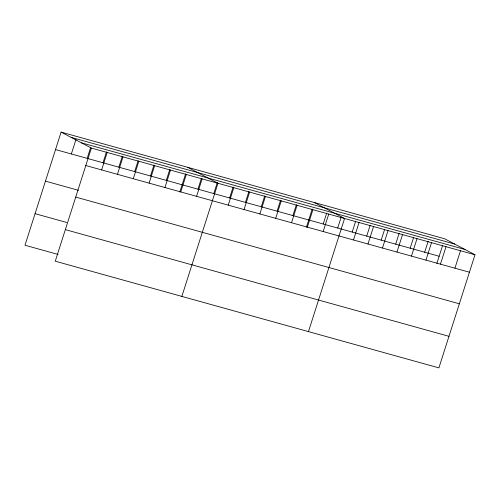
<?xml version="1.0" encoding="UTF-8"?>
<svg xmlns="http://www.w3.org/2000/svg" width="500" height="500" viewBox="0 0 500 500"><rect width="100%" height="100%" fill="white"/><g stroke="black" fill="none" stroke-linecap="round" stroke-linejoin="round"><path stroke-width="0.75" d="M61.106 132.113L91.369 148.069L55.269 261.2L438.894 367.887L475 254.762L444.731 238.8L61.106 132.113L25 245.238L58.087 254.444M71.356 153.969L76 139.419M87.181 158.369L90.662 147.463M103.006 162.769L106.487 151.862M101.625 169.931L107.194 152.469M118.831 167.175L122.312 156.263M117.45 174.331L123.019 156.875M134.656 171.575L138.138 160.662M133.275 178.731L138.844 161.275M150.481 175.975L153.963 165.062M149.1 183.131L154.669 165.675M166.306 180.375L169.788 169.462M164.925 187.531L170.494 170.075M179.838 191.95L185.613 173.863M180.75 191.931L186.319 174.475M197.956 189.175L201.438 178.269M196.575 196.331L202.144 178.875M213.781 193.581L217.262 182.669M181.863 296.406L217.969 183.281L187.7 167.319M229.606 197.981L233.088 187.069M228.225 205.138L233.794 187.681M245.431 202.381L248.912 191.469M244.044 209.537L249.619 192.081M261.256 206.781L264.738 195.869M259.869 213.938L265.444 196.481M277.075 211.181L280.562 200.269M275.694 218.337L281.269 200.881M292.9 215.581L296.388 204.675M291.519 222.738L297.094 205.281M306.438 227.162L312.213 209.075M307.344 227.144L312.919 209.681M323.219 224.013L326.7 213.106M323.169 231.544L328.744 214.088M337.713 228.044L341.194 217.138M308.463 331.613L344.569 218.487L314.3 202.525M352.206 232.075L355.688 221.163M353.488 239.975L359.056 222.519M366.7 236.106L370.181 225.194M367.981 244.006L373.55 226.55M381.194 240.138L384.675 229.225M382.475 248.038L388.044 230.575M395.681 244.169L399.162 233.256M396.962 252.062L402.537 234.606M410.175 248.2L413.656 237.288M411.456 256.094L417.031 238.637M424.669 252.231L428.15 241.319M425.95 260.125L431.525 242.669M436.869 263.431L442.644 245.35M440.444 264.156L446.012 246.7M454.938 268.188L460.506 250.731M71.094 137.375L454.719 244.069M81.381 142.806L465.012 249.494M91.369 148.069L475 254.762M55.531 149.569L439.162 256.256M85.8 165.525L469.431 272.219M45.456 181.137L78.544 190.344M75.725 197.1L459.35 303.788M35.075 213.669L66.725 222.469M65.344 229.625L448.975 336.319"/></g></svg>
